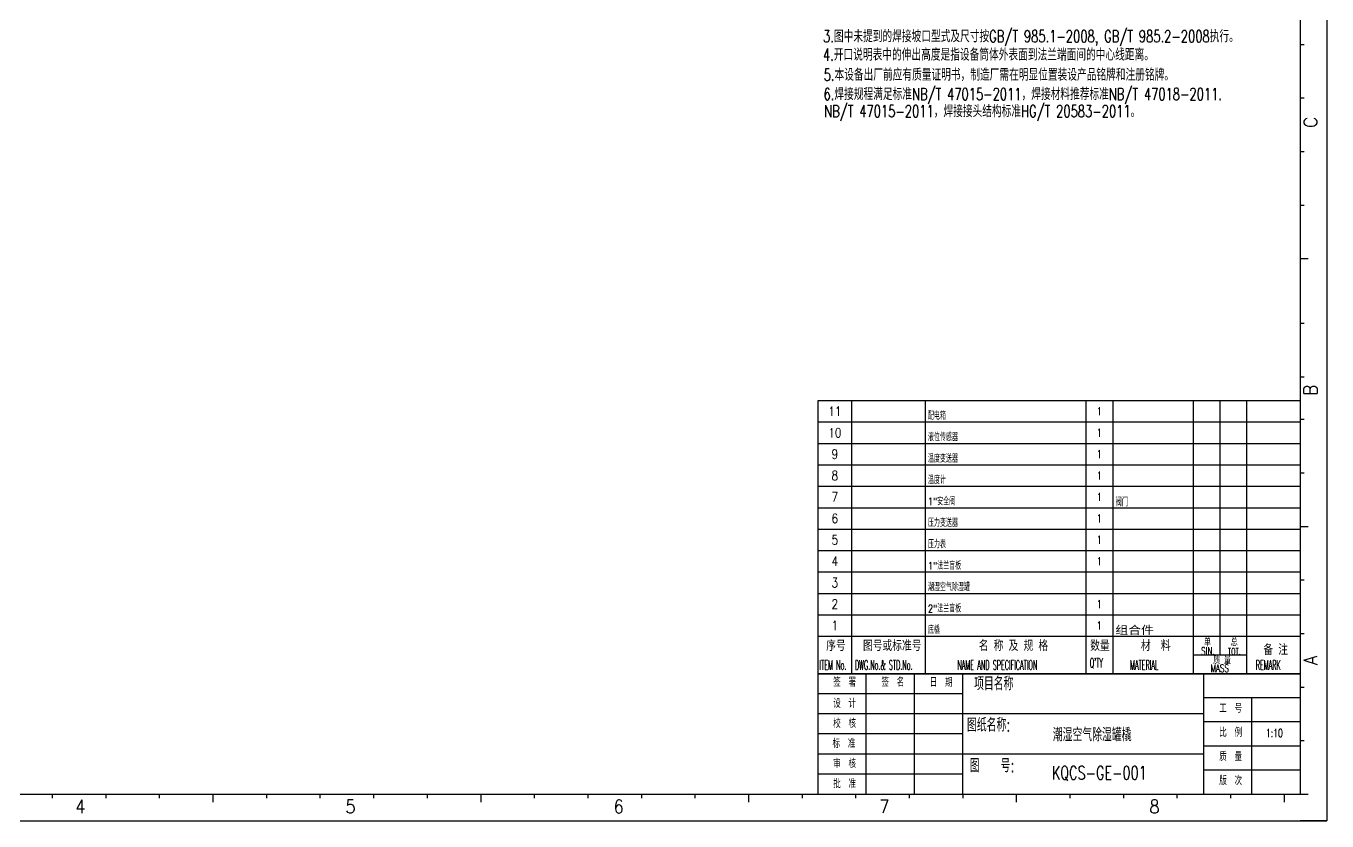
# Model space of a CAD drawing. Header units: millimetres. Extents: x 65833 to 74243, y -16849 to -10909.
# Drawn here: x 69385 to 74243, y -16849 to -13880 of the extents above; entities that cross this region are included whole.
import ezdxf
from ezdxf.enums import TextEntityAlignment as Align

# ---------------------------------------------------------------- set-up
doc = ezdxf.new("R2010")
doc.units = ezdxf.units.MM
for name, color, linetype in [('2细线层', 4, 'Continuous'), ('6文字层', 3, 'Continuous'), ('7标注层', 4, 'Continuous'), ('图框层', 7, 'Continuous'), ('文字', 4, 'Continuous')]:
    doc.layers.add(name, color=color, linetype=linetype)
doc.styles.add('cooec', font='romans.shx', dxfattribs={"width": 0.75, "bigfont": 'hztxt.shx'})
doc.styles.add('JEREH', font='romans.shx', dxfattribs={"width": 0.7, "bigfont": 'hztxt.shx'})
doc.styles.add('PC_TEXTSTYLE', font='romans.shx', dxfattribs={"width": 0.75, "bigfont": 'hztxt.shx'})
doc.styles.add('ROMANC', font='romans.shx', dxfattribs={"width": 0.75, "bigfont": 'hztxt.shx'})
doc.styles.add('TH_GBDIM', font='romans.shx', dxfattribs={"width": 0.8, "bigfont": 'gbcbig.shx'})

# ---------------------------------------------------------------- blocks, each defined once
blk = doc.blocks.new('PC_PAPER_BLOCK')
at = {"layer": '2细线层'}
for p, q in [((816, 584), (816, -10)), ((806, 280), (807.5, 280)), ((806, 260), (807.5, 260)), ((806, 240), (807.5, 240)), ((806, 220), (807.5, 220)), ((806, 200), (809, 200)), ((806, 175.92), (807.5, 175.92)), ((806, 155.92), (807.5, 155.92)), ((806, 140), (807.5, 140)), ((806, 120), (807.5, 120)), ((806, 100), (809, 100)), ((806, 80), (807.5, 80)), ((806, 60), (807.5, 60)), ((806, 40), (807.5, 40)), ((806, 20), (807.5, 20)), ((340, 0), (340, -1.5)), ((360, 0), (360, -1.5)), ((380, 0), (380, -1.5)), ((400, 0), (400, -3)), ((420, 0), (420, -1.5)), ((440, 0), (440, -1.5)), ((460, 0), (460, -1.5)), ((480, 0), (480, -1.5)), ((500, 0), (500, -3)), ((520, 0), (520, -1.5)), ((540, 0), (540, -1.5)), ((560, 0), (560, -1.5)), ((580, 0), (580, -1.5)), ((600, 0), (600, -3)), ((620, 0), (620, -1.5)), ((640, 0), (640, -1.5)), ((660, 0), (660, -1.5)), ((680, 0), (680, -1.5)), ((700, 0), (700, -3)), ((720, 0), (720, -1.5)), ((740, 0), (740, -1.5)), ((760, 0), (760, -1.5)), ((780, 0), (780, -1.5)), ((800, 0), (800, -1.5)), ((800, 0), (800, -3)), ((806, 0), (809, 0)), ((-25, -10), (816, -10)), ((816, -10), (806, -10))]:
    blk.add_line(p, q, dxfattribs=at)
blk.add_point((806, 0), dxfattribs=at)
at = {"layer": '图框层'}
for p in [(806, 574), (0, 0)]:
    blk.add_line(p, (806, 0), dxfattribs=at)
at = {"layer": '2细线层', "style": 'ROMANC', "width": 0.9}
for s, p in [('C', (812.36, 248.87)), ('B', (812.36, 148.89)), ('A', (812.36, 48.26))]:
    blk.add_text(s, height=5, rotation=90, dxfattribs=at).set_placement(p)
for s, p in [('4', (348.58, -7.11)), ('5', (449.48, -7.11)), ('6', (549.58, -7.11)), ('7', (648.79, -7.11)), ('8', (749.68, -7.11))]:
    blk.add_text(s, height=5, dxfattribs=at).set_placement(p)
blk = doc.blocks.new('PC_MXB_BLOCK')
at = {"layer": '2细线层'}
blk.add_line((-180, 8), (0, 8), dxfattribs=at)
blk.add_line((-180, 8), (0, 8), dxfattribs=at)
at = {"layer": '文字'}
for p, q in [((-180, 8), (0, 8)), ((-167.5, 8), (-167.5, 0)), ((-140, 8), (-140, 0)), ((-80, 8), (-80, 0)), ((-70, 8), (-70, 0)), ((-40, 8), (-40, 0)), ((-30, 8), (-30, 0)), ((-20, 8), (-20, 0)), ((-180, 0), (0, 0)), ((-180, 0), (0, 0))]:
    blk.add_line(p, q, dxfattribs=at)
blk.add_lwpolyline([(-180, 0), (-180, 8)], dxfattribs=at)
at = {"layer": '6文字层', "style": 'TH_GBDIM'}
for tag, height, width, p, p2 in [('序号', 3.5, 2.193548, (-179, 2.25), (-168.5, 2.25)), ('代号上', 3, 3.993092, (-166.5, 4.5), (-141, 4.5)), ('代号', 3, 5.727599, (-165.5, 2.25), (-142, 2.25)), ('名称英文', 2.8, 7.251333, (-139, 4.6), (-81, 4.6)), ('数量', 3, 1.918871, (-79, 2.5), (-71, 2.5)), ('材料', 3, 6.663167, (-69, 2.5), (-41, 2.5)), ('单重', 3, 2.379703, (-40, 2.7), (-30, 2.7)), ('总重', 3, 2.379703, (-30, 2.7), (-20, 2.7)), ('备注', 3, 4.759405, (-20, 2.7), (0, 2.7)), ('代号下', 3, 4.077601, (-166.5, 0.5), (-141, 0.5)), ('名称中文', 2.8, 7.251333, (-139, 0.88), (-81, 0.88)), ('材料下', 3, 4.477366, (-69, 0.5), (-41, 0.5))]:
    blk.add_attdef(tag, text='', height=height, dxfattribs=dict(at, width=width)).set_placement(p, p2, align=Align.FIT)
at = {"layer": '6文字层', "style": 'TH_GBDIM', "width": 4.384761}
blk.add_attdef('材料上', text='', height=3, rotation=359.9009, dxfattribs=at).set_placement((-69, 4.55), (-41, 4.5), align=Align.FIT)

msp = doc.modelspace()

# ---------------------------------------------------------------- linework, layer by layer
for p in [(74142.7, -15649.1), (72342.7, -16749)]:
    msp.add_line(p, (74142.7, -16749))
at = {"layer": '7标注层'}
msp.add_line((74142.7, -16669), (74142.7, -16749), dxfattribs=at)
at = {"layer": '文字'}
for p, q in [((72342.7, -16159, 0), (74142.7, -16159, 0)), ((72342.7, -16159, 0), (74142.7, -16159, 0)), ((72467.7, -16159, 0), (72467.7, -16299, 0)), ((72742.7, -16159, 0), (72742.7, -16299, 0)), ((73342.7, -16159, 0), (73342.7, -16299, 0)), ((73442.7, -16159, 0), (73442.7, -16299, 0)), ((73742.7, -16159, 0), (73742.7, -16299, 0)), ((73842.7, -16159, 0), (73842.7, -16229, 0)), ((73942.7, -16159, 0), (73942.7, -16299, 0)), ((73742.7, -16229, 0), (73942.7, -16229, 0)), ((72342.7, -16299, 0), (74142.7, -16299, 0)), ((72342.7, -16299), (74142.7, -16299)), ((74142.7, -16299), (72342.7, -16299)), ((72342.7, -16749), (72342.7, -16299))]:
    msp.add_line(p, q, dxfattribs=at)
at = {"layer": '文字', "elevation": 0}
msp.add_lwpolyline([(72342.7, -16299), (72342.7, -16159)], dxfattribs=at)
at = {"layer": '文字'}
for points in [[(72522.7, -16749), (72522.7, -16299)], [(72702.7, -16749), (72702.7, -16299)], [(72882.7, -16749), (72882.7, -16299)], [(73782.7, -16749), (73782.7, -16299)], [(73782.7, -16749), (73782.7, -16299)], [(72882.7, -16374), (72342.7, -16374)], [(74142.7, -16389), (73782.7, -16389)], [(73962.7, -16749), (73962.7, -16389)], [(73962.7, -16749), (73962.7, -16389)], [(72882.7, -16449), (72342.7, -16449)], [(73782.7, -16449), (72882.7, -16449)], [(74142.7, -16479), (73782.7, -16479)], [(74142.7, -16479), (73782.7, -16479)], [(72882.7, -16524), (72342.7, -16524)], [(72882.7, -16599), (72342.7, -16599)], [(73782.7, -16599), (72882.7, -16599)], [(73782.7, -16599), (72882.7, -16599)], [(74142.7, -16569), (73782.7, -16569)], [(74142.7, -16569), (73782.7, -16569)], [(74142.7, -16659), (73782.7, -16659)], [(74142.7, -16659), (73782.7, -16659)], [(72882.7, -16674), (72342.7, -16674)]]:
    msp.add_lwpolyline(points, dxfattribs=at)

# ---------------------------------------------------------------- block references
at = {"layer": '图框层', "xscale": 10, "yscale": 10, "zscale": 10}
msp.add_blockref('PC_PAPER_BLOCK', (66082.7, -16749), dxfattribs=at)
at = {"layer": '图框层'}
ref = msp.add_blockref('PC_MXB_BLOCK', (74142.7, -15359, 0), dxfattribs=dict(at, xscale=10.00000000001213, yscale=10.00000000001213, zscale=10.00000000001213))
ref.add_attrib('数量', '1', dxfattribs={"layer": '6文字层', "height": 30, "style": 'TH_GBDIM', "width": 0.8}).set_placement((73392.7, -15334, 0), align=Align.CENTER)
ref.add_attrib('名称中文', '配电箱', (72752.7, -15350.1, 0), dxfattribs={"layer": '6文字层', "height": 28, "style": 'TH_GBDIM', "width": 0.8})
ref.add_attrib('序号', '11', dxfattribs={"layer": '6文字层', "height": 35, "style": 'TH_GBDIM', "width": 0.8}).set_placement((72405.2, -15336.5, 0), align=Align.CENTER)
ref = msp.add_blockref('PC_MXB_BLOCK', (74142.7, -15439, 0), dxfattribs=dict(at, xscale=10.00000000001213, yscale=10.00000000001213, zscale=10.00000000001213))
ref.add_attrib('数量', '1', dxfattribs={"layer": '6文字层', "height": 30, "style": 'TH_GBDIM', "width": 0.8}).set_placement((73392.7, -15414, 0), align=Align.CENTER)
ref.add_attrib('名称中文', '液位传感器', (72752.7, -15430.1, 0), dxfattribs={"layer": '6文字层', "height": 28, "style": 'TH_GBDIM', "width": 0.8})
ref.add_attrib('序号', '10', dxfattribs={"layer": '6文字层', "height": 35, "style": 'TH_GBDIM', "width": 0.8}).set_placement((72405.2, -15416.5, 0), align=Align.CENTER)
ref = msp.add_blockref('PC_MXB_BLOCK', (74142.7, -15519, 0), dxfattribs=dict(at, xscale=10.00000000001213, yscale=10.00000000001213, zscale=10.00000000001213))
ref.add_attrib('数量', '1', dxfattribs={"layer": '6文字层', "height": 30, "style": 'TH_GBDIM', "width": 0.8}).set_placement((73392.7, -15494, 0), align=Align.CENTER)
ref.add_attrib('名称中文', '温度变送器', (72752.7, -15510.1, 0), dxfattribs={"layer": '6文字层', "height": 28, "style": 'TH_GBDIM', "width": 0.8})
ref.add_attrib('序号', '9', dxfattribs={"layer": '6文字层', "height": 35, "style": 'TH_GBDIM', "width": 0.8}).set_placement((72405.2, -15496.5, 0), align=Align.CENTER)
ref = msp.add_blockref('PC_MXB_BLOCK', (74142.7, -15599, 0), dxfattribs=dict(at, xscale=10.00000000001213, yscale=10.00000000001213, zscale=10.00000000001213))
ref.add_attrib('数量', '1', dxfattribs={"layer": '6文字层', "height": 30, "style": 'TH_GBDIM', "width": 0.8}).set_placement((73392.7, -15574, 0), align=Align.CENTER)
ref.add_attrib('名称中文', '温度计', (72752.7, -15590.1, 0), dxfattribs={"layer": '6文字层', "height": 28, "style": 'TH_GBDIM', "width": 0.8})
ref.add_attrib('序号', '8', dxfattribs={"layer": '6文字层', "height": 35, "style": 'TH_GBDIM', "width": 0.8}).set_placement((72405.2, -15576.5, 0), align=Align.CENTER)
ref = msp.add_blockref('PC_MXB_BLOCK', (74142.7, -15679, 0), dxfattribs=dict(at, xscale=10.00000000001213, yscale=10.00000000001213, zscale=10.00000000001213))
ref.add_attrib('材料下', '阀门', (73452.7, -15674, 0), dxfattribs={"layer": '6文字层', "height": 30, "style": 'TH_GBDIM', "width": 0.8})
ref.add_attrib('数量', '1', dxfattribs={"layer": '6文字层', "height": 30, "style": 'TH_GBDIM', "width": 0.8}).set_placement((73392.7, -15654, 0), align=Align.CENTER)
ref.add_attrib('名称中文', '1"安全阀', (72752.7, -15670.1, 0), dxfattribs={"layer": '6文字层', "height": 28, "style": 'TH_GBDIM', "width": 0.8})
ref.add_attrib('序号', '7', dxfattribs={"layer": '6文字层', "height": 35, "style": 'TH_GBDIM', "width": 0.8}).set_placement((72405.2, -15656.5, 0), align=Align.CENTER)
ref = msp.add_blockref('PC_MXB_BLOCK', (74142.7, -15759, 0), dxfattribs=dict(at, xscale=10.00000000001213, yscale=10.00000000001213, zscale=10.00000000001213))
ref.add_attrib('数量', '1', dxfattribs={"layer": '6文字层', "height": 30, "style": 'TH_GBDIM', "width": 0.8}).set_placement((73392.7, -15734, 0), align=Align.CENTER)
ref.add_attrib('名称中文', '压力变送器', (72752.7, -15750.1, 0), dxfattribs={"layer": '6文字层', "height": 28, "style": 'TH_GBDIM', "width": 0.8})
ref.add_attrib('序号', '6', dxfattribs={"layer": '6文字层', "height": 35, "style": 'TH_GBDIM', "width": 0.8}).set_placement((72405.2, -15736.5, 0), align=Align.CENTER)
ref = msp.add_blockref('PC_MXB_BLOCK', (74142.7, -15839, 0), dxfattribs=dict(at, xscale=10.00000000001213, yscale=10.00000000001213, zscale=10.00000000001213))
ref.add_attrib('数量', '1', dxfattribs={"layer": '6文字层', "height": 30, "style": 'TH_GBDIM', "width": 0.8}).set_placement((73392.7, -15814, 0), align=Align.CENTER)
ref.add_attrib('名称中文', '压力表', (72752.7, -15830.1, 0), dxfattribs={"layer": '6文字层', "height": 28, "style": 'TH_GBDIM', "width": 0.8})
ref.add_attrib('序号', '5', dxfattribs={"layer": '6文字层', "height": 35, "style": 'TH_GBDIM', "width": 0.8}).set_placement((72405.2, -15816.5, 0), align=Align.CENTER)
ref = msp.add_blockref('PC_MXB_BLOCK', (74142.7, -15919, 0), dxfattribs=dict(at, xscale=10.00000000001213, yscale=10.00000000001213, zscale=10.00000000001213))
ref.add_attrib('数量', '1', dxfattribs={"layer": '6文字层', "height": 30, "style": 'TH_GBDIM', "width": 0.8}).set_placement((73392.7, -15894, 0), align=Align.CENTER)
ref.add_attrib('名称中文', '1"法兰盲板', (72752.7, -15910.1, 0), dxfattribs={"layer": '6文字层', "height": 28, "style": 'TH_GBDIM', "width": 0.8})
ref.add_attrib('序号', '4', dxfattribs={"layer": '6文字层', "height": 35, "style": 'TH_GBDIM', "width": 0.8}).set_placement((72405.2, -15896.5, 0), align=Align.CENTER)
ref = msp.add_blockref('PC_MXB_BLOCK', (74142.7, -15999, 0), dxfattribs=dict(at, xscale=10.00000000001213, yscale=10.00000000001213, zscale=10.00000000001213))
ref.add_attrib('名称中文', '潮湿空气除湿罐', (72752.7, -15990.1, 0), dxfattribs={"layer": '6文字层', "height": 28, "style": 'TH_GBDIM', "width": 0.8})
ref.add_attrib('序号', '3', dxfattribs={"layer": '6文字层', "height": 35, "style": 'TH_GBDIM', "width": 0.8}).set_placement((72405.2, -15976.5, 0), align=Align.CENTER)
ref = msp.add_blockref('PC_MXB_BLOCK', (74142.7, -16079, 0), dxfattribs=dict(at, xscale=10.00000000001213, yscale=10.00000000001213, zscale=10.00000000001213))
ref.add_attrib('数量', '1', dxfattribs={"layer": '6文字层', "height": 30, "style": 'TH_GBDIM', "width": 0.8}).set_placement((73392.7, -16054, 0), align=Align.CENTER)
ref.add_attrib('名称中文', '2"法兰盲板', (72752.7, -16070.1, 0), dxfattribs={"layer": '6文字层', "height": 28, "style": 'TH_GBDIM', "width": 0.8})
ref.add_attrib('序号', '2', dxfattribs={"layer": '6文字层', "height": 35, "style": 'TH_GBDIM', "width": 0.8}).set_placement((72405.2, -16056.5, 0), align=Align.CENTER)
ref = msp.add_blockref('PC_MXB_BLOCK', (74142.7, -16159, 0), dxfattribs=dict(at, xscale=10.00000000001213, yscale=10.00000000001213, zscale=10.00000000001213))
ref.add_attrib('材料下', '组合件   ', dxfattribs={"layer": '6文字层', "height": 30, "style": 'TH_GBDIM', "width": 1.800473}).set_placement((73452.7, -16154, 0), (73732.7, -16154, 0), align=Align.FIT)
ref.add_attrib('数量', '1', dxfattribs={"layer": '6文字层', "height": 30, "style": 'TH_GBDIM', "width": 0.8}).set_placement((73392.7, -16134, 0), align=Align.CENTER)
ref.add_attrib('名称中文', '底橇', (72752.7, -16150.1, 0), dxfattribs={"layer": '6文字层', "height": 28, "style": 'TH_GBDIM', "width": 0.8})
ref.add_attrib('序号', '1', dxfattribs={"layer": '6文字层', "height": 35, "style": 'TH_GBDIM', "width": 0.8}).set_placement((72405.2, -16136.5, 0), align=Align.CENTER)

# ---------------------------------------------------------------- texts
at = {"layer": '7标注层', "style": 'JEREH', "width": 0.7}
for s, p in [('3.图中未提到的焊接坡口型式及尺寸按GB/T 985.1-2008, GB/T 985.2-2008执行。', (72361.3, -13918.6)), ('4.开口说明表中的伸出高度是指设备筒体外表面到法兰端面间的中心线距离。', (72360.7, -13987.3)), ('5.本设备出厂前应有质量证明书，制造厂需在明显位置装设产品铭牌和注册铭牌。', (72363.2, -14062.2))]:
    msp.add_text(s, height=45, dxfattribs=at).set_placement(p, align=Align.MIDDLE_LEFT)
at = {"layer": '7标注层'}
for s, height, style, width, p in [('6.焊接规程满足标准NB/T 47015-2011，焊接材料推荐标准NB/T 47018-2011.', 45, 'JEREH', 0.7, (72362.9, -14157)), ('NB/T 47015-2011，焊接接头结构标准HG/T 20583-2011。', 45, 'JEREH', 0.7, (72365.4, -14220.9)), ('ITEM No.', 35, 'cooec', 0.5, (72347.7, -16284, 0)), ('DWG.No.& STD.No.', 35, 'cooec', 0.5, (72480.2, -16284, 0)), ('NAME AND SPECIFICATION', 35, 'cooec', 0.5, (72862.7, -16284, 0)), ("Q'TY", 35, 'cooec', 0.5, (73356.9, -16276.1, 0)), ('MATERIAL', 35, 'cooec', 0.5, (73507.7, -16284, 0)), ('REMARK', 35, 'cooec', 0.5, (73976.7, -16284, 0))]:
    msp.add_text(s, height=height, dxfattribs=dict(at, style=style, width=width)).set_placement(p)
at = {"layer": '文字', "width": 0.7}
for s, height, style, p in [('序号', 40, 'JEREH', (72372.7, -16214, 0)), ('图号或标准号', 40, 'JEREH', (72510.2, -16214, 0)), ('名 称 及 规 格', 40, 'JEREH', (72942.7, -16214, 0)), ('数量', 40, 'JEREH', (73358.6, -16214, 0)), ('材  料', 40, 'JEREH', (73547.7, -16214, 0)), ('单', 28, 'JEREH', (73783.1, -16196.1, 0)), ('总', 28, 'JEREH', (73883.1, -16196.1, 0)), ('SIN.', 28, 'JEREH', (73772.9, -16228.5, 0)), ('TOT.', 25, 'JEREH', (73872.9, -16228.5, 0)), ('备 注', 40, 'JEREH', (74005.2, -16229, 0)), ('MASS', 28, 'JEREH', (73807.9, -16292.8, 0)), ('质 量', 28, 'JEREH', (73817.7, -16263, 0)), ('签  署', 30, 'PC_TEXTSTYLE', (72398.9, -16347.1)), ('签  名', 30, 'PC_TEXTSTYLE', (72578.9, -16347.1)), ('日  期', 30, 'PC_TEXTSTYLE', (72758.9, -16347.1)), ('设  计', 30, 'PC_TEXTSTYLE', (72398.9, -16426.1)), ('工  号', 30, 'PC_TEXTSTYLE', (73840.4, -16444.6)), ('校  核', 30, 'PC_TEXTSTYLE', (72398.9, -16501.1)), ('比  例', 30, 'PC_TEXTSTYLE', (73840.4, -16534.6)), ('比  例', 30, 'PC_TEXTSTYLE', (73840.4, -16534.6)), ('1:1', 30, 'PC_TEXTSTYLE', (74014.9, -16535.4)), ('1:10', 30, 'PC_TEXTSTYLE', (74014.9, -16535.4)), ('标  准', 30, 'PC_TEXTSTYLE', (72396.4, -16576.1)), ('质  量', 30, 'PC_TEXTSTYLE', (73840.4, -16624.6)), ('质  量', 30, 'PC_TEXTSTYLE', (73840.4, -16624.6)), ('审  核', 30, 'PC_TEXTSTYLE', (72398.9, -16651.1)), ('批  准', 30, 'PC_TEXTSTYLE', (72398.9, -16726.1)), ('版  次', 30, 'PC_TEXTSTYLE', (73840.4, -16714.6)), ('版  次', 30, 'PC_TEXTSTYLE', (73840.4, -16714.6))]:
    msp.add_text(s, height=height, dxfattribs=dict(at, style=style)).set_placement(p)
at = {"layer": '文字', "style": 'PC_TEXTSTYLE', "width": 0.7}
msp.add_text('项目名称', height=50, dxfattribs=at).set_placement((72925.1, -16335.9), align=Align.MIDDLE_LEFT)
for s, p in [('图纸名称:', (72979.5, -16487.5)), ('潮湿空气除湿罐橇', (73366, -16523.8)), ('图   号:', (72992.3, -16640.5)), ('KQCS-GE-001', (73392.4, -16671.2))]:
    msp.add_text(s, height=50, dxfattribs=at).set_placement(p, align=Align.MIDDLE)

doc.saveas('drawing.dxf')
